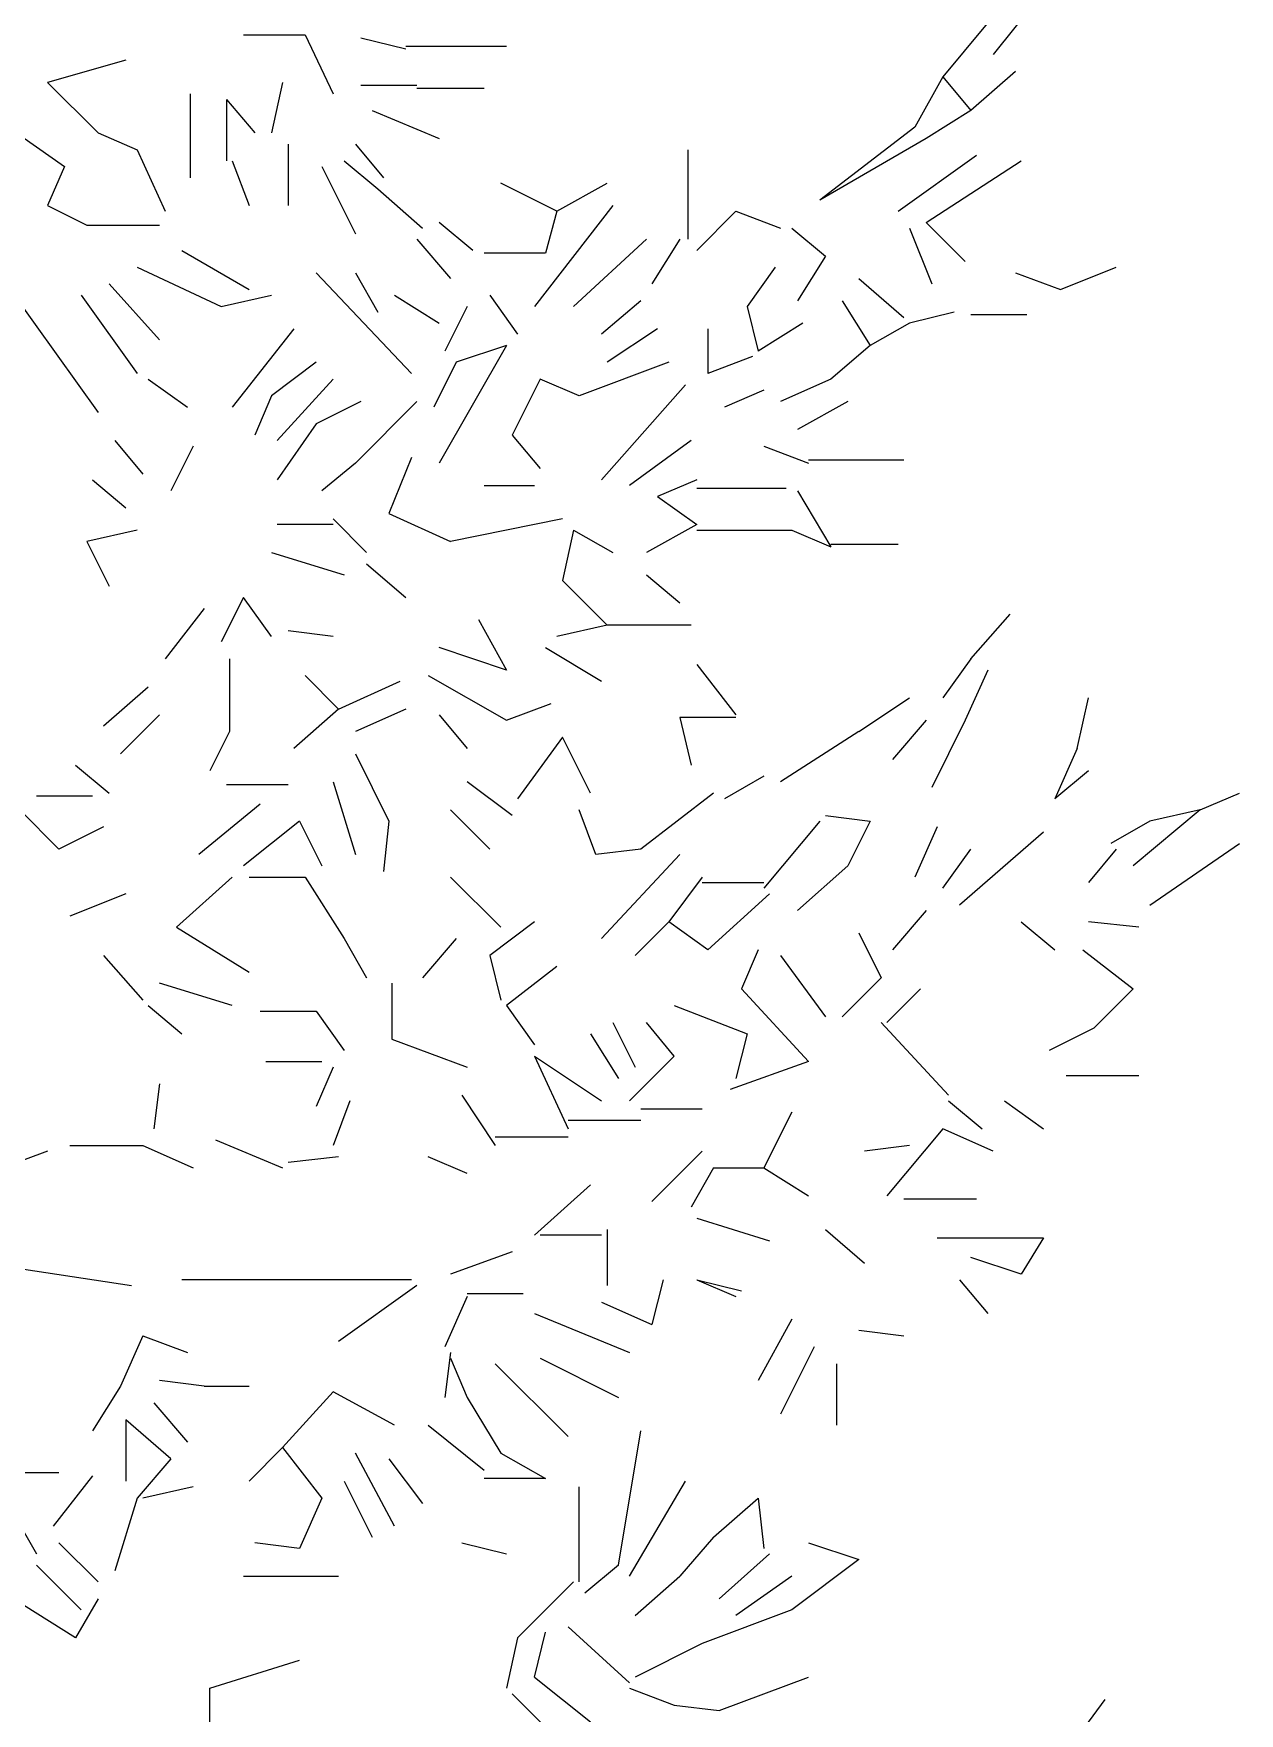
# Model space of a CAD drawing. Header units: millimetres. Extents: x 79741 to 173011, y 86123 to 135501.
# Drawn here: x 122847 to 123921, y 98175 to 99672 of the extents above; entities that cross this region are included whole.
import ezdxf

# ---------------------------------------------------------------- set-up
doc = ezdxf.new("R2010")
doc.units = ezdxf.units.MM

# ---------------------------------------------------------------- blocks, each defined once
blk = doc.blocks.new('A$C53ED0D15')
at = {"linetype": 'Continuous'}
for p, q in [((3969, 6796.1), (3899.2, 6711.4)), ((3969, 6796.1), (3899.2, 6711.4)), ((3983.9, 6781.2), (3944.1, 6731.3)), ((3275.9, 6748.8), (3330.8, 6748.8)), ((3275.9, 6748.8), (3330.8, 6748.8)), ((3330.8, 6748.8), (3355.7, 6696.4)), ((3330.8, 6748.8), (3355.7, 6696.4)), ((3380.6, 6746.3), (3420.5, 6736.3)), ((3420.5, 6738.8), (3510.3, 6738.8)), ((3420.5, 6738.8), (3510.3, 6738.8)), ((3420.5, 6738.8), (3510.3, 6738.8)), ((3420.5, 6738.8), (3510.3, 6738.8)), ((3171.2, 6726.3), (3101.4, 6706.4)), ((3899.2, 6711.4), (3874.2, 6666.5)), ((3899.2, 6711.4), (3874.2, 6666.5)), ((3899.2, 6711.4), (3874.2, 6666.5)), ((3899.2, 6711.4), (3924.1, 6681.4)), ((3899.2, 6711.4), (3924.1, 6681.4)), ((3899.2, 6711.4), (3924.1, 6681.4)), ((3899.2, 6711.4), (3924.1, 6681.4)), ((3964, 6716.3), (3924.1, 6681.4)), ((3101.4, 6706.4), (3146.3, 6661.5)), ((3101.4, 6706.4), (3146.3, 6661.5)), ((3228.5, 6696.4), (3228.5, 6621.6)), ((3228.5, 6696.4), (3228.5, 6621.6)), ((3228.5, 6696.4), (3228.5, 6621.6)), ((3228.5, 6696.4), (3228.5, 6621.6)), ((3228.5, 6696.4), (3228.5, 6621.6)), ((3310.8, 6706.4), (3300.8, 6661.5)), ((3310.8, 6706.4), (3300.8, 6661.5)), ((3310.8, 6706.4), (3300.8, 6661.5)), ((3430.5, 6703.9), (3380.6, 6703.9)), ((3430.5, 6703.9), (3380.6, 6703.9)), ((3430.5, 6701.4), (3490.3, 6701.4)), ((3430.5, 6701.4), (3490.3, 6701.4)), ((3260.9, 6691.4), (3285.9, 6661.5)), ((3260.9, 6691.4), (3260.9, 6636.6)), ((3390.6, 6681.4), (3450.4, 6656.5)), ((3390.6, 6681.4), (3450.4, 6656.5)), ((3924.1, 6681.4), (3884.2, 6656.5)), ((3924.1, 6681.4), (3884.2, 6656.5)), ((3066.5, 6666.5), (3116.3, 6631.6)), ((3874.2, 6666.5), (3789.5, 6601.7)), ((3874.2, 6666.5), (3789.5, 6601.7)), ((3874.2, 6666.5), (3789.5, 6601.7)), ((3874.2, 6666.5), (3789.5, 6601.7)), ((3874.2, 6666.5), (3789.5, 6601.7)), ((3874.2, 6666.5), (3789.5, 6601.7)), ((3146.3, 6661.5), (3181.2, 6646.5)), ((3146.3, 6661.5), (3181.2, 6646.5)), ((3315.8, 6651.5), (3315.8, 6596.7)), ((3375.6, 6651.5), (3400.6, 6621.6)), ((3884.2, 6656.5), (3789.5, 6601.7)), ((3181.2, 6646.5), (3206.1, 6591.7)), ((3181.2, 6646.5), (3206.1, 6591.7)), ((3265.9, 6636.6), (3280.9, 6596.7)), ((3365.7, 6636.6), (3395.6, 6611.6)), ((3365.7, 6636.6), (3395.6, 6611.6)), ((3365.7, 6636.6), (3395.6, 6611.6)), ((3672.3, 6566.8), (3672.3, 6646.5)), ((3859.3, 6591.7), (3929.1, 6641.6)), ((3859.3, 6591.7), (3929.1, 6641.6)), ((3859.3, 6591.7), (3929.1, 6641.6)), ((3859.3, 6591.7), (3929.1, 6641.6)), ((3859.3, 6591.7), (3929.1, 6641.6)), ((3859.3, 6591.7), (3929.1, 6641.6)), ((3859.3, 6591.7), (3929.1, 6641.6)), ((3884.2, 6581.7), (3969, 6636.6)), ((3884.2, 6581.7), (3969, 6636.6)), ((3884.2, 6581.7), (3969, 6636.6)), ((3884.2, 6581.7), (3969, 6636.6)), ((3884.2, 6581.7), (3969, 6636.6)), ((3116.3, 6631.6), (3101.4, 6596.7)), ((3345.7, 6631.6), (3375.6, 6571.7)), ((3345.7, 6631.6), (3375.6, 6571.7)), ((3345.7, 6631.6), (3375.6, 6571.7)), ((3345.7, 6631.6), (3375.6, 6571.7)), ((3395.6, 6611.6), (3435.5, 6576.7)), ((3555.1, 6591.7), (3505.3, 6616.6)), ((3555.1, 6591.7), (3505.3, 6616.6)), ((3555.1, 6591.7), (3505.3, 6616.6)), ((3555.1, 6591.7), (3600, 6616.6)), ((3101.4, 6596.7), (3136.3, 6579.2)), ((3605, 6596.7), (3535.2, 6506.9)), ((3555.1, 6591.7), (3545.1, 6554.3)), ((3714.7, 6591.7), (3679.8, 6556.8)), ((3714.7, 6591.7), (3679.8, 6556.8)), ((3714.7, 6591.7), (3754.6, 6576.7)), ((3136.3, 6579.2), (3201.1, 6579.2)), ((3480.3, 6556.8), (3450.4, 6581.7)), ((3480.3, 6556.8), (3450.4, 6581.7)), ((3764.6, 6576.7), (3794.5, 6551.8)), ((3764.6, 6576.7), (3794.5, 6551.8)), ((3764.6, 6576.7), (3794.5, 6551.8)), ((3764.6, 6576.7), (3794.5, 6551.8)), ((3764.6, 6576.7), (3794.5, 6551.8)), ((3764.6, 6576.7), (3794.5, 6551.8)), ((3764.6, 6576.7), (3794.5, 6551.8)), ((3764.6, 6576.7), (3794.5, 6551.8)), ((3764.6, 6576.7), (3794.5, 6551.8)), ((3764.6, 6576.7), (3794.5, 6551.8)), ((3764.6, 6576.7), (3794.5, 6551.8)), ((3764.6, 6576.7), (3794.5, 6551.8)), ((3764.6, 6576.7), (3794.5, 6551.8)), ((3764.6, 6576.7), (3794.5, 6551.8)), ((3869.3, 6576.7), (3889.2, 6526.9)), ((3884.2, 6581.7), (3919.1, 6546.8)), ((3884.2, 6581.7), (3919.1, 6546.8)), ((3430.5, 6566.8), (3460.4, 6531.9)), ((3570.1, 6506.9), (3634.9, 6566.8)), ((3664.8, 6566.8), (3639.9, 6526.9)), ((3221.1, 6556.8), (3280.9, 6521.9)), ((3221.1, 6556.8), (3280.9, 6521.9)), ((3545.1, 6554.3), (3490.3, 6554.3)), ((3794.5, 6551.8), (3769.5, 6511.9)), ((3794.5, 6551.8), (3769.5, 6511.9)), ((3181.2, 6541.8), (3256, 6506.9)), ((3340.7, 6536.8), (3425.5, 6447.1)), ((3375.6, 6536.8), (3395.6, 6501.9)), ((3375.6, 6536.8), (3395.6, 6501.9)), ((3375.6, 6536.8), (3395.6, 6501.9)), ((3749.6, 6541.8), (3724.7, 6506.9)), ((3824.4, 6531.9), (3864.3, 6497)), ((3824.4, 6531.9), (3864.3, 6497)), ((3824.4, 6531.9), (3864.3, 6497)), ((3824.4, 6531.9), (3864.3, 6497)), ((3824.4, 6531.9), (3864.3, 6497)), ((3964, 6536.8), (4003.9, 6521.9)), ((4003.9, 6521.9), (4053.7, 6541.8)), ((4003.9, 6521.9), (4053.7, 6541.8)), ((4003.9, 6521.9), (4053.7, 6541.8)), ((4003.9, 6521.9), (4053.7, 6541.8)), ((4003.9, 6521.9), (4053.7, 6541.8)), ((4003.9, 6521.9), (4053.7, 6541.8)), ((4003.9, 6521.9), (4053.7, 6541.8)), ((4003.9, 6521.9), (4053.7, 6541.8)), ((4003.9, 6521.9), (4053.7, 6541.8)), ((4003.9, 6521.9), (4053.7, 6541.8)), ((4003.9, 6521.9), (4053.7, 6541.8)), ((4003.9, 6521.9), (4053.7, 6541.8)), ((3071.5, 6516.9), (3146.3, 6412.2)), ((3071.5, 6516.9), (3146.3, 6412.2)), ((3071.5, 6516.9), (3146.3, 6412.2)), ((3131.3, 6516.9), (3181.2, 6447.1)), ((3156.2, 6526.9), (3201.1, 6477)), ((3156.2, 6526.9), (3201.1, 6477)), ((3156.2, 6526.9), (3201.1, 6477)), ((3156.2, 6526.9), (3201.1, 6477)), ((3156.2, 6526.9), (3201.1, 6477)), ((3156.2, 6526.9), (3201.1, 6477)), ((3156.2, 6526.9), (3201.1, 6477)), ((3156.2, 6526.9), (3201.1, 6477)), ((3156.2, 6526.9), (3201.1, 6477)), ((3156.2, 6526.9), (3201.1, 6477)), ((3156.2, 6526.9), (3201.1, 6477)), ((3156.2, 6526.9), (3201.1, 6477)), ((3256, 6506.9), (3300.8, 6516.9)), ((3410.5, 6516.9), (3450.4, 6492)), ((3410.5, 6516.9), (3450.4, 6492)), ((3495.3, 6516.9), (3520.2, 6482)), ((3495.3, 6516.9), (3520.2, 6482)), ((3475.3, 6506.9), (3455.4, 6467)), ((3475.3, 6506.9), (3455.4, 6467)), ((3475.3, 6506.9), (3455.4, 6467)), ((3629.9, 6511.9), (3595, 6482)), ((3724.7, 6506.9), (3734.6, 6467)), ((3724.7, 6506.9), (3734.6, 6467)), ((3809.4, 6511.9), (3834.4, 6472)), ((3809.4, 6511.9), (3834.4, 6472)), ((3809.4, 6511.9), (3834.4, 6472)), ((3909.1, 6501.9), (3869.3, 6492)), ((3909.1, 6501.9), (3869.3, 6492)), ((3909.1, 6501.9), (3869.3, 6492)), ((3909.1, 6501.9), (3869.3, 6492)), ((3974, 6499.4), (3924.1, 6499.4)), ((3974, 6499.4), (3924.1, 6499.4)), ((3320.8, 6487), (3265.9, 6417.2)), ((3644.9, 6487), (3600, 6457.1)), ((3644.9, 6487), (3600, 6457.1)), ((3689.8, 6487), (3689.8, 6447.1)), ((3689.8, 6487), (3689.8, 6447.1)), ((3774.5, 6492), (3734.6, 6467)), ((3774.5, 6492), (3734.6, 6467)), ((3869.3, 6492), (3834.4, 6472)), ((3510.3, 6472), (3450.4, 6367.3)), ((3510.3, 6472), (3450.4, 6367.3)), ((3510.3, 6472), (3450.4, 6367.3)), ((3510.3, 6472), (3450.4, 6367.3)), ((3510.3, 6472), (3450.4, 6367.3)), ((3510.3, 6472), (3450.4, 6367.3)), ((3510.3, 6472), (3465.4, 6457.1)), ((3834.4, 6472), (3799.4, 6442.1)), ((3340.7, 6457.1), (3300.8, 6427.1)), ((3465.4, 6457.1), (3445.4, 6417.2)), ((3654.9, 6457.1), (3575.1, 6427.1)), ((3654.9, 6457.1), (3575.1, 6427.1)), ((3729.6, 6462.1), (3689.8, 6447.1)), ((3729.6, 6462.1), (3689.8, 6447.1)), ((3191.1, 6442.1), (3226, 6417.2)), ((3305.8, 6387.3), (3355.7, 6442.1)), ((3540.2, 6442.1), (3515.2, 6392.2)), ((3540.2, 6442.1), (3515.2, 6392.2)), ((3575.1, 6427.1), (3540.2, 6442.1)), ((3575.1, 6427.1), (3540.2, 6442.1)), ((3799.4, 6442.1), (3754.6, 6422.2)), ((3300.8, 6427.1), (3285.9, 6392.2)), ((3669.8, 6437.1), (3595, 6352.4)), ((3669.8, 6437.1), (3595, 6352.4)), ((3669.8, 6437.1), (3595, 6352.4)), ((3739.6, 6432.1), (3704.7, 6417.2)), ((3380.6, 6422.2), (3340.7, 6402.2)), ((3380.6, 6422.2), (3340.7, 6402.2)), ((3430.5, 6422.2), (3375.6, 6367.3)), ((3430.5, 6422.2), (3375.6, 6367.3)), ((3430.5, 6422.2), (3375.6, 6367.3)), ((3814.4, 6422.2), (3769.5, 6397.2)), ((3814.4, 6422.2), (3769.5, 6397.2)), ((3340.7, 6402.2), (3305.8, 6352.4)), ((3340.7, 6402.2), (3305.8, 6352.4)), ((3161.2, 6387.3), (3186.2, 6357.3)), ((3161.2, 6387.3), (3186.2, 6357.3)), ((3161.2, 6387.3), (3186.2, 6357.3)), ((3161.2, 6387.3), (3186.2, 6357.3)), ((3231, 6382.3), (3211.1, 6342.4)), ((3231, 6382.3), (3211.1, 6342.4)), ((3515.2, 6392.2), (3540.2, 6362.3)), ((3515.2, 6392.2), (3540.2, 6362.3)), ((3515.2, 6392.2), (3540.2, 6362.3)), ((3515.2, 6392.2), (3540.2, 6362.3)), ((3515.2, 6392.2), (3540.2, 6362.3)), ((3515.2, 6392.2), (3540.2, 6362.3)), ((3515.2, 6392.2), (3540.2, 6362.3)), ((3515.2, 6392.2), (3540.2, 6362.3)), ((3515.2, 6392.2), (3540.2, 6362.3)), ((3515.2, 6392.2), (3540.2, 6362.3)), ((3515.2, 6392.2), (3540.2, 6362.3)), ((3515.2, 6392.2), (3540.2, 6362.3)), ((3515.2, 6392.2), (3540.2, 6362.3)), ((3515.2, 6392.2), (3540.2, 6362.3)), ((3515.2, 6392.2), (3540.2, 6362.3)), ((3674.8, 6387.3), (3619.9, 6347.4)), ((3739.6, 6382.3), (3779.5, 6367.3)), ((3739.6, 6382.3), (3779.5, 6367.3)), ((3739.6, 6382.3), (3779.5, 6367.3)), ((3375.6, 6367.3), (3345.7, 6342.4)), ((3375.6, 6367.3), (3345.7, 6342.4)), ((3375.6, 6367.3), (3345.7, 6342.4)), ((3375.6, 6367.3), (3345.7, 6342.4)), ((3375.6, 6367.3), (3345.7, 6342.4)), ((3375.6, 6367.3), (3345.7, 6342.4)), ((3375.6, 6367.3), (3345.7, 6342.4)), ((3375.6, 6367.3), (3345.7, 6342.4)), ((3375.6, 6367.3), (3345.7, 6342.4)), ((3425.5, 6372.3), (3405.5, 6322.4)), ((3425.5, 6372.3), (3405.5, 6322.4)), ((3864.3, 6369.8), (3779.5, 6369.8)), ((3141.3, 6352.4), (3171.2, 6327.4)), ((3679.8, 6352.4), (3644.9, 6337.4)), ((3490.3, 6347.4), (3535.2, 6347.4)), ((3644.9, 6337.4), (3679.8, 6312.5)), ((3679.8, 6344.9), (3759.6, 6344.9)), ((3679.8, 6344.9), (3759.6, 6344.9)), ((3679.8, 6344.9), (3759.6, 6344.9)), ((3679.8, 6344.9), (3759.6, 6344.9)), ((3679.8, 6344.9), (3759.6, 6344.9)), ((3679.8, 6344.9), (3759.6, 6344.9)), ((3679.8, 6344.9), (3759.6, 6344.9)), ((3769.5, 6342.4), (3799.4, 6292.5)), ((3405.5, 6322.4), (3460.4, 6297.5)), ((3405.5, 6322.4), (3460.4, 6297.5)), ((3181.2, 6307.5), (3136.3, 6297.5)), ((3355.7, 6312.5), (3305.8, 6312.5)), ((3355.7, 6312.5), (3305.8, 6312.5)), ((3355.7, 6312.5), (3305.8, 6312.5)), ((3355.7, 6312.5), (3305.8, 6312.5)), ((3355.7, 6312.5), (3305.8, 6312.5)), ((3355.7, 6317.5), (3385.6, 6287.5)), ((3355.7, 6317.5), (3385.6, 6287.5)), ((3560.1, 6317.5), (3460.4, 6297.5)), ((3570.1, 6307.5), (3560.1, 6262.6)), ((3570.1, 6307.5), (3605, 6287.5)), ((3570.1, 6307.5), (3605, 6287.5)), ((3570.1, 6307.5), (3605, 6287.5)), ((3570.1, 6307.5), (3605, 6287.5)), ((3679.8, 6312.5), (3634.9, 6287.5)), ((3679.8, 6312.5), (3634.9, 6287.5)), ((3679.8, 6312.5), (3634.9, 6287.5)), ((3679.8, 6312.5), (3634.9, 6287.5)), ((3679.8, 6312.5), (3634.9, 6287.5)), ((3679.8, 6307.5), (3764.6, 6307.5)), ((3764.6, 6307.5), (3799.4, 6292.5)), ((3136.3, 6297.5), (3156.2, 6257.6)), ((3799.4, 6295), (3859.3, 6295)), ((3300.8, 6287.5), (3365.7, 6267.6)), ((3385.6, 6277.6), (3420.5, 6247.6)), ((3560.1, 6262.6), (3600, 6222.7)), ((3634.9, 6267.6), (3664.8, 6242.7)), ((3634.9, 6267.6), (3664.8, 6242.7)), ((3634.9, 6267.6), (3664.8, 6242.7)), ((3634.9, 6267.6), (3664.8, 6242.7)), ((3634.9, 6267.6), (3664.8, 6242.7)), ((3634.9, 6267.6), (3664.8, 6242.7)), ((3275.9, 6247.6), (3256, 6207.8)), ((3275.9, 6247.6), (3256, 6207.8)), ((3275.9, 6247.6), (3256, 6207.8)), ((3275.9, 6247.6), (3256, 6207.8)), ((3275.9, 6247.6), (3256, 6207.8)), ((3275.9, 6247.6), (3256, 6207.8)), ((3275.9, 6247.6), (3256, 6207.8)), ((3275.9, 6247.6), (3256, 6207.8)), ((3275.9, 6247.6), (3256, 6207.8)), ((3275.9, 6247.6), (3256, 6207.8)), ((3275.9, 6247.6), (3256, 6207.8)), ((3300.8, 6212.7), (3275.9, 6247.6)), ((3300.8, 6212.7), (3275.9, 6247.6)), ((3300.8, 6212.7), (3275.9, 6247.6)), ((3300.8, 6212.7), (3275.9, 6247.6)), ((3300.8, 6212.7), (3275.9, 6247.6)), ((3300.8, 6212.7), (3275.9, 6247.6)), ((3300.8, 6212.7), (3275.9, 6247.6)), ((3300.8, 6212.7), (3275.9, 6247.6)), ((3300.8, 6212.7), (3275.9, 6247.6)), ((3300.8, 6212.7), (3275.9, 6247.6)), ((3300.8, 6212.7), (3275.9, 6247.6)), ((3241, 6237.7), (3206.1, 6192.8)), ((3924.1, 6192.8), (3959, 6232.7)), ((3924.1, 6192.8), (3959, 6232.7)), ((3924.1, 6192.8), (3959, 6232.7)), ((3924.1, 6192.8), (3959, 6232.7)), ((3924.1, 6192.8), (3959, 6232.7)), ((3924.1, 6192.8), (3959, 6232.7)), ((3355.7, 6212.7), (3315.8, 6217.7)), ((3355.7, 6212.7), (3315.8, 6217.7)), ((3355.7, 6212.7), (3315.8, 6217.7)), ((3355.7, 6212.7), (3315.8, 6217.7)), ((3485.3, 6227.7), (3510.3, 6182.8)), ((3600, 6222.7), (3555.1, 6212.7)), ((3600, 6222.7), (3555.1, 6212.7)), ((3600, 6222.7), (3555.1, 6212.7)), ((3600, 6222.7), (3555.1, 6212.7)), ((3674.8, 6222.7), (3600, 6222.7)), ((3674.8, 6222.7), (3600, 6222.7)), ((3674.8, 6222.7), (3600, 6222.7)), ((3674.8, 6222.7), (3600, 6222.7)), ((3674.8, 6222.7), (3600, 6222.7)), ((3674.8, 6222.7), (3600, 6222.7)), ((3510.3, 6182.8), (3450.4, 6202.8)), ((3545.1, 6202.8), (3595, 6172.9)), ((3263.4, 6192.8), (3263.4, 6128)), ((3263.4, 6192.8), (3263.4, 6128)), ((3679.8, 6187.8), (3714.7, 6142.9)), ((3679.8, 6187.8), (3714.7, 6142.9)), ((3679.8, 6187.8), (3714.7, 6142.9)), ((3924.1, 6192.8), (3899.2, 6157.9)), ((3330.8, 6177.8), (3360.7, 6147.9)), ((3330.8, 6177.8), (3360.7, 6147.9)), ((3330.8, 6177.8), (3360.7, 6147.9)), ((3330.8, 6177.8), (3360.7, 6147.9)), ((3360.7, 6147.9), (3415.5, 6172.9)), ((3440.4, 6177.8), (3510.3, 6138)), ((3939.1, 6182.8), (3919.1, 6138)), ((3151.3, 6133), (3191.1, 6167.9)), ((3151.3, 6133), (3191.1, 6167.9)), ((3824.4, 6128), (3869.3, 6157.9)), ((4018.8, 6113), (4028.8, 6157.9)), ((3201.1, 6142.9), (3166.2, 6108)), ((3201.1, 6142.9), (3166.2, 6108)), ((3360.7, 6147.9), (3320.8, 6113)), ((3360.7, 6147.9), (3320.8, 6113)), ((3360.7, 6147.9), (3320.8, 6113)), ((3420.5, 6147.9), (3375.6, 6128)), ((3450.4, 6142.9), (3475.3, 6113)), ((3510.3, 6138), (3550.1, 6152.9)), ((3714.7, 6140.4), (3664.8, 6140.4)), ((3664.8, 6140.4), (3674.8, 6098.1)), ((3263.4, 6128), (3246, 6093.1)), ((3263.4, 6128), (3246, 6093.1)), ((3824.4, 6128), (3754.6, 6083.1)), ((3824.4, 6128), (3754.6, 6083.1)), ((3884.2, 6138), (3854.3, 6103)), ((3884.2, 6138), (3854.3, 6103)), ((3919.1, 6138), (3889.2, 6078.1)), ((3919.1, 6138), (3889.2, 6078.1)), ((3919.1, 6138), (3889.2, 6078.1)), ((3919.1, 6138), (3889.2, 6078.1)), ((3560.1, 6123), (3520.2, 6068.1)), ((3585.1, 6073.1), (3560.1, 6123)), ((4018.8, 6113), (3998.9, 6068.1)), ((3126.3, 6098.1), (3156.2, 6073.1)), ((3126.3, 6098.1), (3156.2, 6073.1)), ((3126.3, 6098.1), (3156.2, 6073.1)), ((3126.3, 6098.1), (3156.2, 6073.1)), ((3375.6, 6108), (3405.5, 6048.2)), ((3315.8, 6080.6), (3260.9, 6080.6)), ((3355.7, 6083.1), (3375.6, 6018.3)), ((3515.2, 6053.2), (3475.3, 6083.1)), ((3515.2, 6053.2), (3475.3, 6083.1)), ((3515.2, 6053.2), (3475.3, 6083.1)), ((3739.6, 6088.1), (3704.7, 6068.1)), ((3739.6, 6088.1), (3704.7, 6068.1)), ((4028.8, 6093.1), (3998.9, 6068.1)), ((3091.4, 6070.6), (3141.3, 6070.6)), ((3091.4, 6070.6), (3141.3, 6070.6)), ((3091.4, 6070.6), (3141.3, 6070.6)), ((3091.4, 6070.6), (3141.3, 6070.6)), ((3091.4, 6070.6), (3141.3, 6070.6)), ((3091.4, 6070.6), (3141.3, 6070.6)), ((3091.4, 6070.6), (3141.3, 6070.6)), ((3694.7, 6073.1), (3629.9, 6023.3)), ((3694.7, 6073.1), (3629.9, 6023.3)), ((3694.7, 6073.1), (3629.9, 6023.3)), ((3694.7, 6073.1), (3629.9, 6023.3)), ((3694.7, 6073.1), (3629.9, 6023.3)), ((3694.7, 6073.1), (3629.9, 6023.3)), ((4128.5, 6058.2), (4163.4, 6073.1)), ((3076.5, 6058.2), (3111.4, 6023.3)), ((3290.9, 6063.2), (3236, 6018.3)), ((3460.4, 6058.2), (3495.3, 6023.3)), ((3460.4, 6058.2), (3495.3, 6023.3)), ((3460.4, 6058.2), (3495.3, 6023.3)), ((3590, 6018.3), (3575.1, 6058.2)), ((3590, 6018.3), (3575.1, 6058.2)), ((3590, 6018.3), (3575.1, 6058.2)), ((3590, 6018.3), (3575.1, 6058.2)), ((3590, 6018.3), (3575.1, 6058.2)), ((3590, 6018.3), (3575.1, 6058.2)), ((3794.5, 6053.2), (3834.4, 6048.2)), ((3794.5, 6053.2), (3834.4, 6048.2)), ((3794.5, 6053.2), (3834.4, 6048.2)), ((3794.5, 6053.2), (3834.4, 6048.2)), ((3794.5, 6053.2), (3834.4, 6048.2)), ((4128.5, 6058.2), (4068.7, 6008.3)), ((4128.5, 6058.2), (4068.7, 6008.3)), ((4128.5, 6058.2), (4083.7, 6048.2)), ((3151.3, 6043.2), (3111.4, 6023.3)), ((3151.3, 6043.2), (3111.4, 6023.3)), ((3325.8, 6048.2), (3275.9, 6008.3)), ((3325.8, 6048.2), (3275.9, 6008.3)), ((3325.8, 6048.2), (3345.7, 6008.3)), ((3405.5, 6048.2), (3400.6, 6003.3)), ((3789.5, 6048.2), (3739.6, 5988.4)), ((3789.5, 6048.2), (3739.6, 5988.4)), ((3834.4, 6048.2), (3814.4, 6008.3)), ((3834.4, 6048.2), (3814.4, 6008.3)), ((3834.4, 6048.2), (3814.4, 6008.3)), ((3834.4, 6048.2), (3814.4, 6008.3)), ((3834.4, 6048.2), (3814.4, 6008.3)), ((3894.2, 6043.2), (3874.2, 5998.3)), ((3894.2, 6043.2), (3874.2, 5998.3)), ((3894.2, 6043.2), (3874.2, 5998.3)), ((3894.2, 6043.2), (3874.2, 5998.3)), ((3988.9, 6038.2), (3914.1, 5973.4)), ((4083.7, 6048.2), (4048.8, 6028.3)), ((3629.9, 6023.3), (3590, 6018.3)), ((3629.9, 6023.3), (3590, 6018.3)), ((3629.9, 6023.3), (3590, 6018.3)), ((3629.9, 6023.3), (3590, 6018.3)), ((3629.9, 6023.3), (3590, 6018.3)), ((3629.9, 6023.3), (3590, 6018.3)), ((3899.2, 5988.4), (3924.1, 6023.3)), ((3899.2, 5988.4), (3924.1, 6023.3)), ((3899.2, 5988.4), (3924.1, 6023.3)), ((3899.2, 5988.4), (3924.1, 6023.3)), ((4053.7, 6023.3), (4028.8, 5993.4)), ((4053.7, 6023.3), (4028.8, 5993.4)), ((4053.7, 6023.3), (4028.8, 5993.4)), ((4053.7, 6023.3), (4028.8, 5993.4)), ((4083.7, 5973.4), (4163.4, 6028.3)), ((4083.7, 5973.4), (4163.4, 6028.3)), ((4083.7, 5973.4), (4163.4, 6028.3)), ((4083.7, 5973.4), (4163.4, 6028.3)), ((3664.8, 6018.3), (3595, 5943.5)), ((3814.4, 6008.3), (3769.5, 5968.4)), ((3814.4, 6008.3), (3769.5, 5968.4)), ((3814.4, 6008.3), (3769.5, 5968.4)), ((3814.4, 6008.3), (3769.5, 5968.4)), ((3814.4, 6008.3), (3769.5, 5968.4)), ((3265.9, 5998.3), (3216.1, 5953.5)), ((3280.9, 5998.3), (3330.8, 5998.3)), ((3280.9, 5998.3), (3330.8, 5998.3)), ((3330.8, 5998.3), (3365.7, 5943.5)), ((3330.8, 5998.3), (3365.7, 5943.5)), ((3460.4, 5998.3), (3505.3, 5953.5)), ((3684.8, 5998.3), (3654.9, 5958.4)), ((3684.8, 5998.3), (3654.9, 5958.4)), ((3684.8, 5998.3), (3654.9, 5958.4)), ((3684.8, 5998.3), (3654.9, 5958.4)), ((3684.8, 5993.4), (3739.6, 5993.4)), ((3684.8, 5993.4), (3739.6, 5993.4)), ((3684.8, 5993.4), (3739.6, 5993.4)), ((3684.8, 5993.4), (3739.6, 5993.4)), ((3684.8, 5993.4), (3739.6, 5993.4)), ((3684.8, 5993.4), (3739.6, 5993.4)), ((3171.2, 5983.4), (3121.3, 5963.4)), ((3171.2, 5983.4), (3121.3, 5963.4)), ((3171.2, 5983.4), (3121.3, 5963.4)), ((3171.2, 5983.4), (3121.3, 5963.4)), ((3171.2, 5983.4), (3121.3, 5963.4)), ((3171.2, 5983.4), (3121.3, 5963.4)), ((3171.2, 5983.4), (3121.3, 5963.4)), ((3744.6, 5983.4), (3689.8, 5933.5)), ((3535.2, 5958.4), (3495.3, 5928.5)), ((3535.2, 5958.4), (3495.3, 5928.5)), ((3624.9, 5928.5), (3654.9, 5958.4)), ((3689.8, 5933.5), (3654.9, 5958.4)), ((3884.2, 5968.4), (3854.3, 5933.5)), ((3969, 5958.4), (3998.9, 5933.5)), ((4073.7, 5953.5), (4028.8, 5958.4)), ((3216.1, 5953.5), (3280.9, 5913.6)), ((3216.1, 5953.5), (3280.9, 5913.6)), ((3216.1, 5953.5), (3280.9, 5913.6)), ((3216.1, 5953.5), (3280.9, 5913.6)), ((3216.1, 5953.5), (3280.9, 5913.6)), ((3216.1, 5953.5), (3280.9, 5913.6)), ((3365.7, 5943.5), (3385.6, 5908.6)), ((3365.7, 5943.5), (3385.6, 5908.6)), ((3465.4, 5943.5), (3435.5, 5908.6)), ((3465.4, 5943.5), (3435.5, 5908.6)), ((3465.4, 5943.5), (3435.5, 5908.6)), ((3465.4, 5943.5), (3435.5, 5908.6)), ((3465.4, 5943.5), (3435.5, 5908.6)), ((3465.4, 5943.5), (3435.5, 5908.6)), ((3465.4, 5943.5), (3435.5, 5908.6)), ((3465.4, 5943.5), (3435.5, 5908.6)), ((3824.4, 5948.5), (3844.3, 5908.6)), ((3151.3, 5928.5), (3186.2, 5888.6)), ((3151.3, 5928.5), (3186.2, 5888.6)), ((3495.3, 5928.5), (3505.3, 5888.6)), ((3734.6, 5933.5), (3719.7, 5898.6)), ((3754.6, 5928.5), (3794.5, 5873.7)), ((3754.6, 5928.5), (3794.5, 5873.7)), ((3754.6, 5928.5), (3794.5, 5873.7)), ((4023.8, 5933.5), (4068.7, 5898.6)), ((3555.1, 5918.6), (3510.3, 5883.7)), ((3555.1, 5918.6), (3510.3, 5883.7)), ((3265.9, 5883.7), (3201.1, 5903.6)), ((3408, 5903.6), (3408, 5853.7)), ((3719.7, 5898.6), (3779.5, 5833.8)), ((3844.3, 5908.6), (3809.4, 5873.7)), ((3879.2, 5898.6), (3849.3, 5868.7)), ((3879.2, 5898.6), (3849.3, 5868.7)), ((3879.2, 5898.6), (3849.3, 5868.7)), ((3879.2, 5898.6), (3849.3, 5868.7)), ((3879.2, 5898.6), (3849.3, 5868.7)), ((4068.7, 5898.6), (4033.8, 5863.7)), ((4068.7, 5898.6), (4033.8, 5863.7)), ((3191.1, 5883.7), (3221.1, 5858.7)), ((3510.3, 5883.7), (3535.2, 5848.8)), ((3659.8, 5883.7), (3724.7, 5858.7)), ((3659.8, 5883.7), (3724.7, 5858.7)), ((3290.9, 5878.7), (3340.7, 5878.7)), ((3290.9, 5878.7), (3340.7, 5878.7)), ((3340.7, 5878.7), (3365.7, 5843.8)), ((3340.7, 5878.7), (3365.7, 5843.8)), ((3605, 5868.7), (3624.9, 5828.8)), ((3659.8, 5838.8), (3634.9, 5868.7)), ((3659.8, 5838.8), (3634.9, 5868.7)), ((3844.3, 5868.7), (3904.2, 5803.9)), ((3844.3, 5868.7), (3904.2, 5803.9)), ((3844.3, 5868.7), (3904.2, 5803.9)), ((3408, 5853.7), (3475.3, 5828.8)), ((3585.1, 5858.7), (3610, 5818.8)), ((3585.1, 5858.7), (3610, 5818.8)), ((3724.7, 5858.7), (3714.7, 5818.8)), ((3724.7, 5858.7), (3714.7, 5818.8)), ((4033.8, 5863.7), (3993.9, 5843.8)), ((4033.8, 5863.7), (3993.9, 5843.8)), ((3535.2, 5838.8), (3595, 5798.9)), ((3535.2, 5838.8), (3565.1, 5774)), ((3535.2, 5838.8), (3565.1, 5774)), ((3659.8, 5838.8), (3619.9, 5798.9)), ((3659.8, 5838.8), (3619.9, 5798.9)), ((3659.8, 5838.8), (3619.9, 5798.9)), ((3659.8, 5838.8), (3619.9, 5798.9)), ((3659.8, 5838.8), (3619.9, 5798.9)), ((3659.8, 5838.8), (3619.9, 5798.9)), ((3295.8, 5833.8), (3345.7, 5833.8)), ((3295.8, 5833.8), (3345.7, 5833.8)), ((3295.8, 5833.8), (3345.7, 5833.8)), ((3355.7, 5828.8), (3340.7, 5793.9)), ((3355.7, 5828.8), (3340.7, 5793.9)), ((3779.5, 5833.8), (3709.7, 5808.9)), ((3201.1, 5813.9), (3196.1, 5774)), ((4008.9, 5821.3), (4073.7, 5821.3)), ((3370.6, 5798.9), (3355.7, 5759)), ((3370.6, 5798.9), (3355.7, 5759)), ((3470.4, 5803.9), (3500.3, 5759)), ((3904.2, 5798.9), (3934.1, 5774)), ((3904.2, 5798.9), (3934.1, 5774)), ((3904.2, 5798.9), (3934.1, 5774)), ((3954, 5798.9), (3988.9, 5774)), ((3629.9, 5781.4), (3565.1, 5781.4)), ((3629.9, 5781.4), (3565.1, 5781.4)), ((3629.9, 5781.4), (3565.1, 5781.4)), ((3629.9, 5781.4), (3565.1, 5781.4)), ((3629.9, 5781.4), (3565.1, 5781.4)), ((3629.9, 5781.4), (3565.1, 5781.4)), ((3629.9, 5781.4), (3565.1, 5781.4)), ((3684.8, 5791.4), (3629.9, 5791.4)), ((3684.8, 5791.4), (3629.9, 5791.4)), ((3684.8, 5791.4), (3629.9, 5791.4)), ((3684.8, 5791.4), (3629.9, 5791.4)), ((3684.8, 5791.4), (3629.9, 5791.4)), ((3684.8, 5791.4), (3629.9, 5791.4)), ((3684.8, 5791.4), (3629.9, 5791.4)), ((3684.8, 5791.4), (3629.9, 5791.4)), ((3684.8, 5791.4), (3629.9, 5791.4)), ((3684.8, 5791.4), (3629.9, 5791.4)), ((3764.6, 5788.9), (3739.6, 5739.1)), ((3251, 5764), (3310.8, 5739.1)), ((3251, 5764), (3310.8, 5739.1)), ((3565.1, 5766.5), (3500.3, 5766.5)), ((3899.2, 5774), (3849.3, 5714.1)), ((3899.2, 5774), (3849.3, 5714.1)), ((3899.2, 5774), (3849.3, 5714.1)), ((3899.2, 5774), (3849.3, 5714.1)), ((3944.1, 5754), (3899.2, 5774)), ((3944.1, 5754), (3899.2, 5774)), ((3944.1, 5754), (3899.2, 5774)), ((3944.1, 5754), (3899.2, 5774)), ((3101.4, 5754), (3061.5, 5739.1)), ((3121.3, 5759), (3186.2, 5759)), ((3121.3, 5759), (3186.2, 5759)), ((3121.3, 5759), (3186.2, 5759)), ((3121.3, 5759), (3186.2, 5759)), ((3121.3, 5759), (3186.2, 5759)), ((3186.2, 5759), (3231, 5739.1)), ((3186.2, 5759), (3231, 5739.1)), ((3186.2, 5759), (3231, 5739.1)), ((3360.7, 5749), (3315.8, 5744)), ((3360.7, 5749), (3315.8, 5744)), ((3360.7, 5749), (3315.8, 5744)), ((3475.3, 5734.1), (3440.4, 5749)), ((3684.8, 5754), (3639.9, 5709.1)), ((3869.3, 5759), (3829.4, 5754)), ((3869.3, 5759), (3829.4, 5754)), ((3694.7, 5739.1), (3674.8, 5704.2)), ((3694.7, 5739.1), (3674.8, 5704.2)), ((3694.7, 5739.1), (3674.8, 5704.2)), ((3694.7, 5739.1), (3674.8, 5704.2)), ((3694.7, 5739.1), (3674.8, 5704.2)), ((3694.7, 5739.1), (3739.6, 5739.1)), ((3694.7, 5739.1), (3739.6, 5739.1)), ((3694.7, 5739.1), (3739.6, 5739.1)), ((3694.7, 5739.1), (3739.6, 5739.1)), ((3739.6, 5739.1), (3779.5, 5714.1)), ((3535.2, 5679.2), (3585.1, 5724.1)), ((3864.3, 5711.6), (3929.1, 5711.6)), ((3864.3, 5711.6), (3929.1, 5711.6)), ((3679.8, 5694.2), (3744.6, 5674.2)), ((3595, 5679.2), (3540.2, 5679.2)), ((3600, 5684.2), (3600, 5634.3)), ((3600, 5684.2), (3600, 5634.3)), ((3600, 5684.2), (3600, 5634.3)), ((3600, 5684.2), (3600, 5634.3)), ((3600, 5684.2), (3600, 5634.3)), ((3600, 5684.2), (3600, 5634.3)), ((3600, 5684.2), (3600, 5634.3)), ((3600, 5684.2), (3600, 5634.3)), ((3794.5, 5684.2), (3829.4, 5654.3)), ((3894.2, 5676.7), (3988.9, 5676.7)), ((3894.2, 5676.7), (3988.9, 5676.7)), ((3894.2, 5676.7), (3988.9, 5676.7)), ((3894.2, 5676.7), (3988.9, 5676.7)), ((3988.9, 5676.7), (3969, 5644.3)), ((3988.9, 5676.7), (3969, 5644.3)), ((3988.9, 5676.7), (3969, 5644.3)), ((3988.9, 5676.7), (3969, 5644.3)), ((2946.8, 5669.3), (3176.2, 5634.3)), ((3515.2, 5664.3), (3460.4, 5644.3)), ((3969, 5644.3), (3924.1, 5659.3)), ((3969, 5644.3), (3924.1, 5659.3)), ((3969, 5644.3), (3924.1, 5659.3)), ((3969, 5644.3), (3924.1, 5659.3)), ((3425.5, 5639.3), (3221.1, 5639.3)), ((3425.5, 5639.3), (3221.1, 5639.3)), ((3430.5, 5634.3), (3360.7, 5584.5)), ((3430.5, 5634.3), (3360.7, 5584.5)), ((3430.5, 5634.3), (3360.7, 5584.5)), ((3430.5, 5634.3), (3360.7, 5584.5)), ((3649.9, 5639.3), (3639.9, 5599.4)), ((3679.8, 5639.3), (3714.7, 5624.4)), ((3679.8, 5639.3), (3719.7, 5629.4)), ((3679.8, 5639.3), (3719.7, 5629.4)), ((3914.1, 5639.3), (3939.1, 5609.4)), ((3475.3, 5624.4), (3455.4, 5579.5)), ((3475.3, 5624.4), (3455.4, 5579.5)), ((3525.2, 5626.9), (3475.3, 5626.9)), ((3525.2, 5626.9), (3475.3, 5626.9)), ((3595, 5619.4), (3639.9, 5599.4)), ((3535.2, 5609.4), (3619.9, 5574.5)), ((3764.6, 5604.4), (3734.6, 5549.6)), ((3764.6, 5604.4), (3734.6, 5549.6)), ((3764.6, 5604.4), (3734.6, 5549.6)), ((3186.2, 5589.5), (3166.2, 5544.6)), ((3186.2, 5589.5), (3226, 5574.5)), ((3824.4, 5594.5), (3864.3, 5589.5)), ((3460.4, 5574.5), (3455.4, 5534.6)), ((3460.4, 5574.5), (3455.4, 5534.6)), ((3460.4, 5574.5), (3455.4, 5534.6)), ((3460.4, 5569.5), (3475.3, 5534.6)), ((3540.2, 5569.5), (3610, 5534.6)), ((3540.2, 5569.5), (3610, 5534.6)), ((3540.2, 5569.5), (3610, 5534.6)), ((3540.2, 5569.5), (3610, 5534.6)), ((3540.2, 5569.5), (3610, 5534.6)), ((3540.2, 5569.5), (3610, 5534.6)), ((3784.5, 5579.5), (3754.6, 5519.7)), ((3784.5, 5579.5), (3754.6, 5519.7)), ((3500.3, 5564.5), (3565.1, 5499.7)), ((3804.4, 5564.5), (3804.4, 5509.7)), ((3166.2, 5544.6), (3141.3, 5504.7)), ((3241, 5544.6), (3201.1, 5549.6)), ((3241, 5544.6), (3280.9, 5544.6)), ((3241, 5544.6), (3280.9, 5544.6)), ((3355.7, 5539.6), (3310.8, 5489.8)), ((3410.5, 5509.7), (3355.7, 5539.6)), ((3196.1, 5529.6), (3226, 5494.7)), ((3475.3, 5534.6), (3505.3, 5484.8)), ((3475.3, 5534.6), (3505.3, 5484.8)), ((3211.1, 5479.8), (3171.2, 5514.7)), ((3171.2, 5514.7), (3171.2, 5459.8)), ((3440.4, 5509.7), (3490.3, 5469.8)), ((3440.4, 5509.7), (3490.3, 5469.8)), ((3610, 5385), (3629.9, 5504.7)), ((3610, 5385), (3629.9, 5504.7)), ((3610, 5385), (3629.9, 5504.7)), ((3211.1, 5479.8), (3181.2, 5444.9)), ((3310.8, 5489.8), (3280.9, 5459.8)), ((3310.8, 5489.8), (3280.9, 5459.8)), ((3310.8, 5489.8), (3280.9, 5459.8)), ((3310.8, 5489.8), (3345.7, 5444.9)), ((3410.5, 5419.9), (3375.6, 5484.8)), ((3410.5, 5419.9), (3375.6, 5484.8)), ((3405.5, 5479.8), (3435.5, 5439.9)), ((3405.5, 5479.8), (3435.5, 5439.9)), ((3405.5, 5479.8), (3435.5, 5439.9)), ((3505.3, 5484.8), (3545.1, 5462.3)), ((3505.3, 5484.8), (3545.1, 5462.3)), ((3505.3, 5484.8), (3545.1, 5462.3)), ((3111.4, 5467.3), (3061.5, 5467.3)), ((3141.3, 5464.8), (3106.4, 5419.9)), ((3141.3, 5464.8), (3106.4, 5419.9)), ((3141.3, 5464.8), (3106.4, 5419.9)), ((3141.3, 5464.8), (3106.4, 5419.9)), ((3141.3, 5464.8), (3106.4, 5419.9)), ((3141.3, 5464.8), (3106.4, 5419.9)), ((3231, 5454.8), (3186.2, 5444.9)), ((3365.7, 5459.8), (3390.6, 5410)), ((3365.7, 5459.8), (3390.6, 5410)), ((3545.1, 5462.3), (3490.3, 5462.3)), ((3545.1, 5462.3), (3490.3, 5462.3)), ((3545.1, 5462.3), (3490.3, 5462.3)), ((3575.1, 5370.1), (3575.1, 5454.8)), ((3619.9, 5375.1), (3669.8, 5459.8)), ((3619.9, 5375.1), (3669.8, 5459.8)), ((3619.9, 5375.1), (3669.8, 5459.8)), ((3181.2, 5444.9), (3161.2, 5380.1)), ((3345.7, 5444.9), (3325.8, 5400)), ((3694.7, 5410), (3734.6, 5444.9)), ((3694.7, 5410), (3734.6, 5444.9)), ((3694.7, 5410), (3734.6, 5444.9)), ((3694.7, 5410), (3734.6, 5444.9)), ((3694.7, 5410), (3734.6, 5444.9)), ((3734.6, 5444.9), (3739.6, 5400)), ((3734.6, 5444.9), (3739.6, 5400)), ((3734.6, 5444.9), (3739.6, 5400)), ((3734.6, 5444.9), (3739.6, 5400)), ((3734.6, 5444.9), (3739.6, 5400)), ((3071.5, 5429.9), (3091.4, 5395)), ((3111.4, 5405), (3146.3, 5370.1)), ((3325.8, 5400), (3285.9, 5405)), ((3470.4, 5405), (3510.3, 5395)), ((3470.4, 5405), (3510.3, 5395)), ((3694.7, 5410), (3664.8, 5375.1)), ((3779.5, 5405), (3824.4, 5390)), ((3744.6, 5395), (3699.7, 5355.1)), ((3744.6, 5395), (3699.7, 5355.1)), ((3824.4, 5390), (3764.6, 5345.2)), ((3091.4, 5385), (3131.3, 5345.2)), ((3275.9, 5375.1), (3360.7, 5375.1)), ((3610, 5385), (3580.1, 5360.1)), ((3624.9, 5340.2), (3664.8, 5375.1)), ((3764.6, 5375.1), (3714.7, 5340.2)), ((3126.3, 5320.2), (3046.5, 5370.1)), ((3126.3, 5320.2), (3046.5, 5370.1)), ((3570.1, 5370.1), (3520.2, 5320.2)), ((3146.3, 5355.1), (3126.3, 5320.2)), ((3146.3, 5355.1), (3126.3, 5320.2)), ((3764.6, 5345.2), (3684.8, 5315.2)), ((3565.1, 5330.2), (3619.9, 5280.3)), ((3520.2, 5320.2), (3510.3, 5275.3)), ((3535.2, 5285.3), (3545.1, 5325.2)), ((3684.8, 5315.2), (3624.9, 5285.3)), ((3684.8, 5315.2), (3624.9, 5285.3)), ((3684.8, 5315.2), (3624.9, 5285.3)), ((3684.8, 5315.2), (3624.9, 5285.3)), ((3684.8, 5315.2), (3624.9, 5285.3)), ((3684.8, 5315.2), (3624.9, 5285.3)), ((3246, 5275.3), (3325.8, 5300.3)), ((3535.2, 5285.3), (3585.1, 5245.4)), ((3699.7, 5255.4), (3779.5, 5285.3)), ((3699.7, 5255.4), (3779.5, 5285.3)), ((3246, 5215.5), (3246, 5275.3)), ((3515.2, 5270.4), (3550.1, 5235.5)), ((3515.2, 5270.4), (3550.1, 5235.5)), ((3619.9, 5275.3), (3659.8, 5260.4)), ((3659.8, 5260.4), (3699.7, 5255.4)), ((3974, 5170.6), (4043.8, 5265.4))]:
    blk.add_line(p, q, dxfattribs=at)

msp = doc.modelspace()

# ---------------------------------------------------------------- block references
msp.add_blockref('A$C53ED0D15', (119757.9, 92921.8))

doc.saveas('drawing.dxf')
